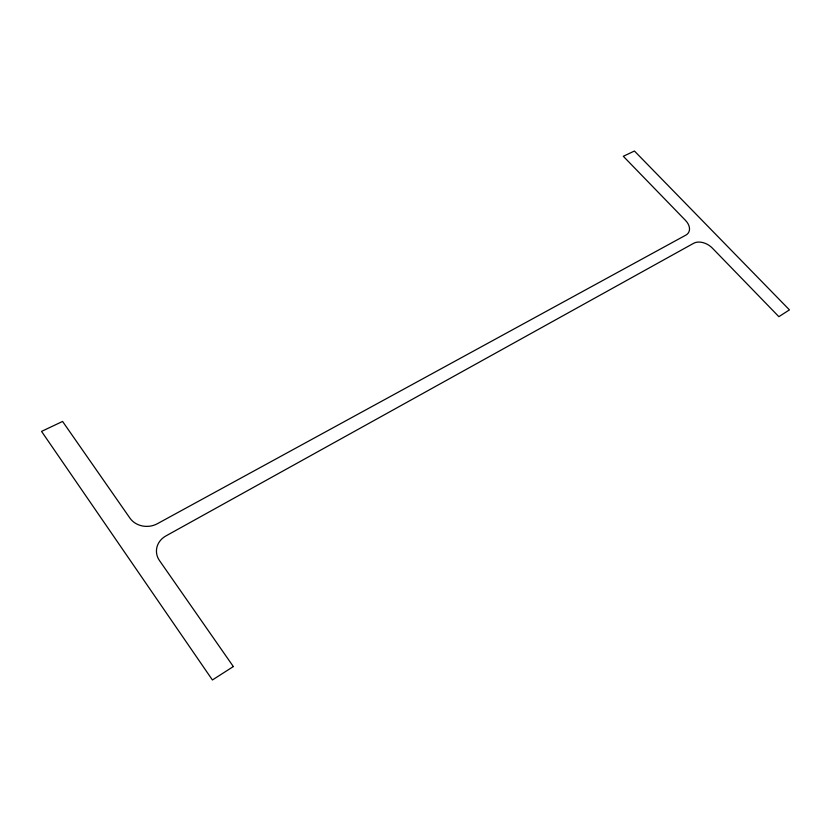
<?xml version="1.0" encoding="UTF-8"?>
<svg xmlns="http://www.w3.org/2000/svg" width="831" height="831" viewBox="0 0 831 831"><rect width="100%" height="100%" fill="white"/><g stroke="black" fill="none" stroke-linecap="round" stroke-linejoin="round"><path stroke-width="1.25" d="M233.334 666.555L212.414 679.976L41.55 431.393L62.585 421.442L129.968 518.17A19.767 17.191 -1.3 0 0 157.329 523.738L685.845 235.131A14.189 9.629 30.3 0 0 685.502 220.402L623.312 156.28L634.437 151.024L789.45 309.88L778.865 316.673L712.364 248.116A14.376 9.795 31.7 0 0 693.698 243.275L165.909 535.933A19.902 17.783 -1.1 0 0 159.438 560.489L233.334 666.555"/></g></svg>
